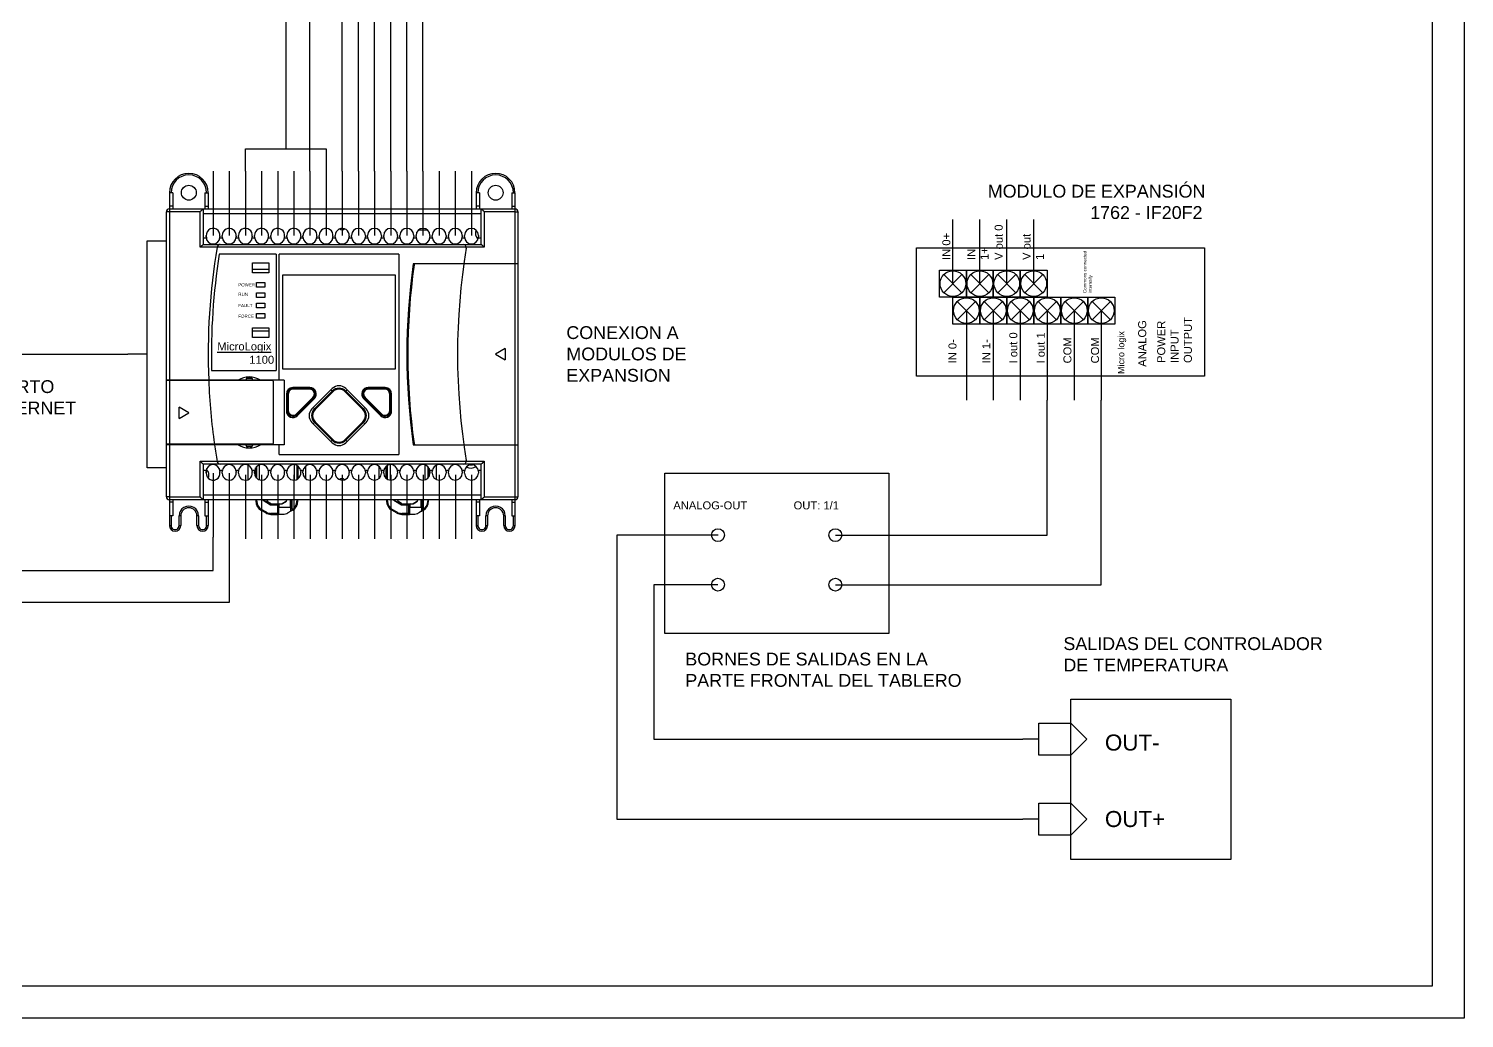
# Model space of a CAD drawing. Header units: inches. Extents: x 106 to 3517, y 102 to 1557.
# Drawn here: x 551.9 to 1000.4, y 102.2 to 411.1 of the extents above; entities that cross this region are included whole.
import ezdxf

# ---------------------------------------------------------------- set-up
doc = ezdxf.new("R2010")
doc.units = ezdxf.units.IN
doc.header["$MEASUREMENT"] = 0
for name, color, linetype in [('025', 244, 'Continuous'), ('035', 5, 'Continuous'), ('07', 7, 'Continuous'), ('DESCCHILD', 20, 'Continuous'), ('LOCBOX', 92, 'Continuous'), ('RED_14_THHN', 1, 'Continuous'), ('WIRES', 250, 'Continuous'), ('YEL_14_THHN', 2, 'Continuous')]:
    doc.layers.add(name, color=color, linetype=linetype)
doc.styles.get("Standard").update_dxf_attribs({"font": 'arial.ttf'})

msp = doc.modelspace()

# ---------------------------------------------------------------- linework, layer by layer
at = {"color": 7, "linetype": 'Continuous'}
for p, q in [((606.97, 359.93), (607.98, 359.93)), ((607.98, 359.93), (607.98, 354.89)), ((692.73, 359.93), (691.73, 359.93)), ((691.73, 359.93), (691.73, 354.89)), ((692.73, 359.93), (692.73, 354.89)), ((702.82, 359.93), (702.82, 354.89)), ((702.82, 359.93), (703.83, 359.93)), ((703.83, 359.93), (703.83, 256.01)), ((606.47, 354.89), (693.24, 354.89)), ((606.97, 355.7), (607.98, 355.7)), ((692.73, 355.7), (691.73, 355.7)), ((693.24, 343.79), (693.24, 354.89)), ((693.25, 354.89), (703.83, 354.89)), ((702.82, 355.7), (703.83, 355.7)), ((594.87, 353.88), (594.87, 265.09)), ((693.24, 353.38), (606.47, 353.38)), ((694.25, 354.01), (694.25, 342.88)), ((703.83, 354.01), (694.25, 354.01)), ((704.84, 265.09), (704.84, 353.88)), ((611.63, 345.81), (612.38, 345.81)), ((611.66, 346.32), (611.66, 346.11)), ((612.36, 346.62), (612.38, 346.62)), ((612.36, 346.11), (612.36, 346.62)), ((616.68, 345.81), (617.43, 345.81)), ((616.7, 346.32), (616.7, 346.11)), ((617.41, 346.62), (617.43, 346.62)), ((617.41, 346.11), (617.41, 346.62)), ((621.72, 345.81), (622.47, 345.81)), ((621.75, 346.32), (621.75, 346.11)), ((622.45, 346.62), (622.47, 346.62)), ((622.45, 346.11), (622.45, 346.62)), ((626.77, 345.81), (627.52, 345.81)), ((626.79, 346.32), (626.79, 346.11)), ((627.5, 346.62), (627.52, 346.62)), ((627.5, 346.11), (627.5, 346.62)), ((631.81, 345.81), (632.56, 345.81)), ((631.83, 346.32), (631.83, 346.11)), ((632.54, 346.62), (632.56, 346.62)), ((632.54, 346.11), (632.54, 346.62)), ((636.86, 345.81), (637.61, 345.81)), ((636.88, 346.32), (636.88, 346.11)), ((637.59, 346.62), (637.61, 346.62)), ((637.59, 346.11), (637.59, 346.62)), ((641.9, 345.81), (642.65, 345.81)), ((641.92, 346.32), (641.92, 346.11)), ((642.63, 346.62), (642.65, 346.62)), ((642.63, 346.11), (642.63, 346.62)), ((646.95, 345.81), (647.71, 345.81)), ((646.97, 346.32), (646.97, 346.11)), ((647.69, 346.11), (647.69, 346.61)), ((652, 345.81), (652.76, 345.81)), ((652.02, 346.41), (652.02, 346.11)), ((652.74, 346.11), (652.74, 346.62)), ((657.06, 345.81), (657.81, 345.81)), ((657.08, 346.62), (657.08, 346.11)), ((657.78, 346.11), (657.78, 346.62)), ((662.1, 345.81), (662.85, 345.81)), ((662.12, 346.62), (662.12, 346.11)), ((662.83, 346.11), (662.83, 346.62)), ((667.15, 345.81), (667.9, 345.81)), ((667.17, 346.62), (667.17, 346.11)), ((667.87, 346.11), (667.87, 346.62)), ((672.19, 345.81), (672.94, 345.81)), ((672.21, 346.62), (672.21, 346.11)), ((672.92, 346.11), (672.92, 346.62)), ((673.78, 348.33), (676.39, 348.33)), ((677.24, 345.81), (677.99, 345.81)), ((677.26, 346.62), (677.26, 346.11)), ((677.96, 346.11), (677.96, 346.62)), ((682.28, 345.81), (683.03, 345.81)), ((682.3, 346.62), (682.3, 346.11)), ((683.01, 346.11), (683.01, 346.62)), ((687.33, 345.81), (688.07, 345.81)), ((687.35, 346.62), (687.35, 346.11)), ((688.05, 346.11), (688.05, 346.62)), ((692.37, 345.81), (693.24, 345.81)), ((692.39, 346.62), (692.39, 346.11)), ((694.25, 342.88), (605.46, 342.88)), ((606.47, 343.79), (693.24, 343.79)), ((629.17, 340.76), (611.43, 340.76)), ((621.86, 337.99), (626.9, 337.99)), ((621.86, 334.96), (621.86, 337.99)), ((626.9, 337.99), (626.9, 334.96)), ((629.17, 340.76), (629.17, 304.44)), ((667.51, 340.76), (630.18, 340.76)), ((630.18, 301.42), (630.18, 340.76)), ((667.51, 340.76), (667.51, 278.21)), ((704.84, 337.74), (672.05, 337.74)), ((626.9, 335.97), (621.86, 335.97)), ((626.9, 334.96), (621.86, 334.96)), ((623.12, 331.94), (625.64, 331.94)), ((623.12, 330.42), (623.12, 331.94)), ((625.64, 331.94), (625.64, 330.42)), ((666.5, 334.21), (631.19, 334.21)), ((631.19, 334.21), (631.19, 304.95)), ((666.5, 304.95), (666.5, 334.21)), ((625.64, 330.42), (623.12, 330.42)), ((623.12, 328.71), (625.64, 328.71)), ((623.12, 327.19), (623.12, 328.71)), ((625.64, 328.71), (625.64, 327.19)), ((625.64, 327.19), (623.12, 327.19)), ((623.12, 325.48), (625.64, 325.48)), ((623.12, 323.97), (623.12, 325.48)), ((625.64, 323.97), (623.12, 323.97)), ((625.64, 325.48), (625.64, 323.97)), ((623.12, 322.25), (625.64, 322.25)), ((623.12, 320.74), (623.12, 322.25)), ((625.64, 320.74), (623.12, 320.74)), ((625.64, 322.25), (625.64, 320.74)), ((621.86, 317.71), (626.9, 317.71)), ((621.86, 314.68), (621.86, 317.71)), ((626.9, 316.7), (621.86, 316.7)), ((626.9, 314.68), (621.86, 314.68)), ((626.9, 317.71), (626.9, 314.68)), ((700.81, 311.25), (697.75, 309.49)), ((697.75, 309.49), (700.81, 307.72)), ((700.81, 311.25), (700.81, 307.72)), ((631.69, 301.42), (594.87, 301.42)), ((627.96, 301.26), (594.87, 301.26)), ((609.04, 304.44), (629.17, 304.44)), ((611.01, 301.42), (611.01, 301.26)), ((619.08, 301.26), (619.08, 301.42)), ((621.69, 301.92), (619.9, 301.92)), ((622.11, 301.26), (622.11, 301.42)), ((627.66, 301.42), (627.66, 301.26)), ((628.36, 281.79), (628.36, 300.86)), ((631.19, 304.95), (666.5, 304.95)), ((631.69, 301.42), (631.69, 281.24)), ((633.01, 297.08), (632.4, 297.08)), ((632.4, 297.08), (632.4, 291.75)), ((632.7, 291.95), (632.7, 297.08)), ((633.01, 297.08), (633.01, 291.95)), ((639.74, 299.09), (634.42, 299.09)), ((634.52, 299.09), (634.52, 298.59)), ((634.52, 298.89), (639.64, 298.89)), ((639.64, 298.59), (634.52, 298.59)), ((639.64, 298.59), (639.64, 299.09)), ((646.71, 298.76), (640.4, 292.46)), ((641.16, 292.46), (646.71, 298.01)), ((641.37, 292.24), (646.92, 297.79)), ((646.92, 297.79), (646.33, 298.38)), ((651.36, 298.38), (650.77, 297.79)), ((650.77, 297.79), (656.32, 292.24)), ((657.29, 292.46), (650.99, 298.76)), ((650.99, 298.01), (656.54, 292.46)), ((663.27, 299.09), (657.95, 299.09)), ((658.05, 299.09), (658.05, 298.59)), ((658.05, 298.89), (663.17, 298.89)), ((663.17, 298.59), (658.05, 298.59)), ((663.17, 298.59), (663.17, 299.09)), ((664.69, 291.95), (664.69, 297.08)), ((665.29, 297.08), (664.69, 297.08)), ((664.99, 297.08), (664.99, 291.95)), ((665.29, 291.75), (665.29, 297.08)), ((632.4, 291.95), (633.01, 291.95)), ((640.71, 296.01), (635.59, 290.88)), ((640.92, 295.79), (635.8, 290.67)), ((635.84, 290.33), (641.17, 295.65)), ((641.12, 295.6), (640.71, 296.01)), ((640.78, 292.84), (641.37, 292.24)), ((656.32, 292.24), (656.91, 292.84)), ((656.52, 295.65), (661.85, 290.33)), ((656.98, 296.01), (656.57, 295.6)), ((661.89, 290.67), (656.77, 295.79)), ((662.1, 290.88), (656.98, 296.01)), ((664.69, 291.95), (665.29, 291.95)), ((635.59, 290.88), (636, 290.48)), ((640.4, 288.18), (646.71, 281.87)), ((641.37, 288.39), (640.78, 287.8)), ((646.71, 282.63), (641.16, 288.18)), ((646.92, 282.84), (641.37, 288.39)), ((656.32, 288.39), (650.77, 282.84)), ((650.99, 281.87), (657.29, 288.18)), ((656.54, 288.18), (650.99, 282.63)), ((656.91, 287.8), (656.32, 288.39)), ((661.7, 290.48), (662.1, 290.88)), ((646.33, 282.25), (646.92, 282.84)), ((650.77, 282.84), (651.36, 282.25)), ((627.96, 281.39), (594.87, 281.39)), ((631.69, 281.24), (594.87, 281.24)), ((595.88, 281.24), (595.88, 256.01)), ((611.01, 281.39), (611.01, 281.24)), ((619.08, 281.24), (619.08, 281.39)), ((621.69, 280.73), (619.9, 280.73)), ((622.11, 281.39), (622.11, 281.24)), ((627.66, 281.39), (627.66, 281.24)), ((630.18, 278.21), (630.18, 281.24)), ((630.18, 278.21), (667.51, 278.21)), ((672.05, 281.24), (704.84, 281.24)), ((605.46, 276.1), (694.25, 276.1)), ((605.46, 264.97), (605.46, 276.1)), ((693.24, 275.18), (606.47, 275.18)), ((606.47, 264.08), (606.47, 275.18)), ((620.49, 270.38), (620.49, 274.83)), ((622.76, 271.3), (622.76, 273.98)), ((622.86, 274.13), (622.86, 271.13)), ((623.12, 270.83), (623.12, 274.42)), ((623.14, 270.81), (623.14, 274.44)), ((623.92, 274.91), (623.92, 270.33)), ((634.92, 270.21), (634.92, 275.02)), ((635.71, 274.79), (635.71, 270.43)), ((635.73, 274.77), (635.73, 270.45)), ((635.98, 270.61), (635.98, 274.61)), ((636.08, 270.67), (636.08, 274.54)), ((638.35, 274.51), (638.35, 270.72)), ((661.36, 270.7), (661.36, 274.51)), ((663.63, 270.69), (663.63, 274.54)), ((663.73, 274.62), (663.73, 270.62)), ((663.98, 270.46), (663.98, 274.78)), ((664, 270.44), (664, 274.79)), ((664.79, 275.02), (664.79, 270.21)), ((675.78, 270.32), (675.78, 274.92)), ((676.57, 274.44), (676.57, 270.79)), ((676.59, 274.42), (676.59, 270.81)), ((676.85, 271.11), (676.85, 274.13)), ((676.94, 271.26), (676.94, 273.98)), ((679.21, 274.82), (679.21, 270.39)), ((693.24, 264.08), (693.24, 275.18)), ((694.25, 276.1), (694.25, 264.97)), ((612.38, 273.16), (611.63, 273.16)), ((611.66, 272.86), (611.66, 272.65)), ((612.36, 272.36), (612.36, 272.86)), ((612.38, 272.36), (612.36, 272.36)), ((617.43, 273.16), (616.68, 273.16)), ((616.7, 272.86), (616.7, 272.65)), ((617.41, 272.36), (617.41, 272.86)), ((617.43, 272.36), (617.41, 272.36)), ((622.47, 273.16), (621.72, 273.16)), ((621.75, 272.86), (621.75, 272.65)), ((622.45, 272.36), (622.45, 272.86)), ((622.47, 272.36), (622.45, 272.36)), ((627.52, 273.16), (626.77, 273.16)), ((626.79, 272.86), (626.79, 272.65)), ((627.5, 272.36), (627.5, 272.86)), ((627.52, 272.36), (627.5, 272.36)), ((632.56, 273.16), (631.81, 273.16)), ((631.83, 272.86), (631.83, 272.65)), ((632.54, 272.36), (632.54, 272.86)), ((632.56, 272.36), (632.54, 272.36)), ((637.61, 273.16), (636.86, 273.16)), ((636.88, 272.86), (636.88, 272.65)), ((637.59, 272.36), (637.59, 272.86)), ((637.61, 272.36), (637.59, 272.36)), ((642.65, 273.16), (641.9, 273.16)), ((641.92, 272.86), (641.92, 272.65)), ((642.63, 272.36), (642.63, 272.86)), ((642.65, 272.36), (642.63, 272.36)), ((647.71, 273.16), (646.95, 273.16)), ((646.97, 272.86), (646.97, 272.65)), ((647.69, 272.36), (647.69, 272.86)), ((652.76, 273.16), (652, 273.16)), ((652.02, 272.86), (652.02, 272.57)), ((652.74, 272.36), (652.74, 272.86)), ((657.81, 273.16), (657.06, 273.16)), ((657.08, 272.86), (657.08, 272.36)), ((657.78, 272.36), (657.78, 272.86)), ((662.85, 273.16), (662.1, 273.16)), ((662.12, 272.86), (662.12, 272.36)), ((662.83, 272.36), (662.83, 272.86)), ((667.9, 273.16), (667.15, 273.16)), ((667.17, 272.86), (667.17, 272.36)), ((667.87, 272.36), (667.87, 272.86)), ((672.94, 273.16), (672.19, 273.16)), ((672.21, 272.86), (672.21, 272.36)), ((672.92, 272.36), (672.92, 272.86)), ((677.99, 273.16), (677.24, 273.16)), ((677.26, 272.86), (677.26, 272.36)), ((677.96, 272.36), (677.96, 272.86)), ((683.03, 273.16), (682.28, 273.16)), ((682.3, 272.86), (682.3, 272.36)), ((683.01, 272.36), (683.01, 272.86)), ((688.07, 273.16), (687.33, 273.16)), ((687.35, 272.86), (687.35, 272.36)), ((688.05, 272.36), (688.05, 272.86)), ((693.24, 273.16), (692.37, 273.16)), ((692.39, 272.86), (692.39, 272.36)), ((595.88, 264.97), (605.46, 264.97)), ((606.47, 265.6), (693.24, 265.6)), ((694.25, 264.97), (703.83, 264.97)), ((606.46, 264.08), (595.88, 264.08)), ((596.88, 263.28), (595.88, 263.28)), ((596.88, 264.08), (596.88, 259.04)), ((693.24, 264.08), (606.47, 264.08)), ((606.97, 264.08), (606.97, 259.04)), ((606.97, 263.28), (607.98, 263.28)), ((607.98, 264.08), (607.98, 256.01)), ((622.86, 264.08), (622.86, 263.58)), ((623.12, 263.58), (623.12, 264.08)), ((623.12, 263.58), (623.14, 263.58)), ((623.14, 263.58), (623.14, 264.08)), ((625.96, 259.94), (624.46, 260.81)), ((624.64, 261.03), (624.63, 261.01)), ((624.63, 261.01), (626.14, 260.17)), ((626.15, 260.19), (624.64, 261.03)), ((625.11, 264.08), (625.11, 263.92)), ((625.11, 263.92), (625.13, 263.93)), ((625.11, 263.92), (627.47, 262.53)), ((625.13, 264.08), (625.13, 263.93)), ((627.48, 262.56), (625.13, 263.93)), ((626.14, 260.17), (626.15, 260.19)), ((626.22, 264.08), (626.22, 264.03)), ((626.28, 264.07), (626.22, 264.03)), ((626.6, 263.37), (626.66, 263.4)), ((626.6, 263.37), (627.53, 262.82)), ((627.54, 262.89), (626.66, 263.4)), ((627.47, 262.53), (627.48, 262.56)), ((627.47, 262.53), (629.66, 262.53)), ((627.48, 262.56), (629.68, 262.56)), ((627.54, 262.89), (627.53, 262.82)), ((627.92, 262.72), (627.93, 262.78)), ((627.92, 262.72), (629.99, 262.72)), ((627.93, 262.78), (631.12, 262.78)), ((629.66, 262.53), (629.68, 262.56)), ((629.66, 262.53), (629.66, 259.82)), ((629.68, 262.56), (629.68, 259.8)), ((630.19, 262.76), (629.99, 262.72)), ((629.99, 262.72), (629.99, 259.51)), ((630.06, 261.67), (630.19, 261.69)), ((630.06, 259.53), (630.06, 261.67)), ((633.79, 261.67), (630.06, 261.67)), ((630.19, 261.69), (630.19, 262.76)), ((630.19, 262.76), (631.13, 262.76)), ((633.65, 261.69), (630.19, 261.69)), ((632.18, 263.4), (631.12, 262.78)), ((631.13, 262.76), (631.12, 262.78)), ((631.13, 262.76), (632.21, 263.39)), ((632.18, 263.4), (632.21, 263.39)), ((632.59, 264.05), (632.56, 264.07)), ((632.59, 264.08), (632.59, 264.05)), ((633.79, 260.48), (632.88, 259.95)), ((633.65, 261.69), (633.65, 264.08)), ((633.79, 261.67), (633.65, 261.69)), ((633.79, 261.67), (633.79, 260.48)), ((633.79, 260.48), (633.85, 260.5)), ((633.85, 260.5), (633.85, 264.08)), ((634.38, 260.81), (633.85, 260.5)), ((634.16, 260.98), (634.16, 264.08)), ((634.19, 261.02), (634.19, 264.08)), ((635.71, 264.08), (635.71, 263.58)), ((635.71, 263.58), (635.73, 263.58)), ((635.73, 264.08), (635.73, 263.58)), ((635.98, 263.58), (635.98, 264.08)), ((663.73, 264.08), (663.73, 263.58)), ((663.98, 263.58), (663.98, 264.08)), ((663.98, 263.58), (664, 263.58)), ((664, 263.58), (664, 264.08)), ((666.83, 259.94), (665.33, 260.81)), ((665.5, 261.03), (665.49, 261.01)), ((665.49, 261.01), (667, 260.17)), ((667.02, 260.19), (665.5, 261.03)), ((665.97, 264.08), (665.97, 263.92)), ((665.97, 263.92), (665.99, 263.93)), ((665.97, 263.92), (668.33, 262.53)), ((665.99, 264.08), (665.99, 263.93)), ((668.34, 262.56), (665.99, 263.93)), ((667, 260.17), (667.02, 260.19)), ((667.08, 264.08), (667.08, 264.03)), ((667.15, 264.07), (667.08, 264.03)), ((667.46, 263.37), (667.53, 263.4)), ((667.46, 263.37), (668.39, 262.82)), ((668.41, 262.89), (667.53, 263.4)), ((668.33, 262.53), (668.34, 262.56)), ((668.33, 262.53), (670.52, 262.53)), ((668.34, 262.56), (670.54, 262.56)), ((668.41, 262.89), (668.39, 262.82)), ((668.78, 262.72), (668.79, 262.78)), ((668.78, 262.72), (670.85, 262.72)), ((668.79, 262.78), (671.99, 262.78)), ((670.52, 262.53), (670.54, 262.56)), ((670.52, 262.53), (670.52, 259.82)), ((670.54, 262.56), (670.54, 259.8)), ((671.05, 262.76), (670.85, 262.72)), ((670.85, 262.72), (670.85, 259.51)), ((670.92, 261.67), (671.05, 261.69)), ((670.92, 259.53), (670.92, 261.67)), ((674.65, 261.67), (670.92, 261.67)), ((671.05, 261.69), (671.05, 262.76)), ((671.05, 262.76), (671.99, 262.76)), ((674.51, 261.69), (671.05, 261.69)), ((673.04, 263.4), (671.99, 262.78)), ((671.99, 262.76), (673.07, 263.39)), ((671.99, 262.76), (671.99, 262.78)), ((673.04, 263.4), (673.07, 263.39)), ((673.45, 264.05), (673.42, 264.07)), ((673.45, 264.08), (673.45, 264.05)), ((674.65, 260.48), (673.74, 259.95)), ((674.51, 261.69), (674.51, 264.08)), ((674.65, 261.67), (674.51, 261.69)), ((674.65, 261.67), (674.65, 260.48)), ((674.65, 260.48), (674.72, 260.5)), ((674.72, 260.5), (674.72, 264.08)), ((675.24, 260.81), (674.72, 260.5)), ((675.03, 260.98), (675.03, 264.08)), ((675.05, 261.02), (675.05, 264.08)), ((676.57, 264.08), (676.57, 263.58)), ((676.57, 263.58), (676.59, 263.58)), ((676.59, 264.08), (676.59, 263.58)), ((676.85, 263.58), (676.85, 264.08)), ((691.73, 264.08), (691.73, 256.01)), ((692.73, 263.28), (691.73, 263.28)), ((692.73, 264.08), (692.73, 259.04)), ((703.83, 264.08), (693.25, 264.08)), ((702.82, 264.08), (702.82, 259.04)), ((702.82, 263.28), (703.83, 263.28)), ((596.88, 259.04), (595.88, 259.04)), ((595.88, 256.01), (596.38, 256.01)), ((596.38, 259.04), (596.38, 256.01)), ((598.9, 256.01), (598.9, 259.04)), ((599.41, 259.04), (598.9, 259.04)), ((598.9, 256.01), (599.41, 256.01)), ((599.41, 259.04), (599.41, 256.01)), ((604.45, 256.01), (604.45, 259.04)), ((604.96, 259.04), (604.45, 259.04)), ((604.45, 256.01), (604.96, 256.01)), ((604.96, 259.04), (604.96, 256.01)), ((606.97, 259.04), (607.98, 259.04)), ((607.48, 256.01), (607.48, 259.04)), ((607.48, 256.01), (607.98, 256.01)), ((627.57, 259.82), (627.57, 259.8)), ((629.66, 259.82), (627.57, 259.82)), ((629.68, 259.8), (627.57, 259.8)), ((627.57, 259.51), (629.99, 259.51)), ((629.66, 259.82), (629.68, 259.8)), ((630.06, 259.53), (629.99, 259.51)), ((630.06, 259.53), (631.28, 259.53)), ((668.43, 259.82), (668.43, 259.8)), ((670.52, 259.82), (668.43, 259.82)), ((670.54, 259.8), (668.43, 259.8)), ((668.43, 259.51), (670.85, 259.51)), ((670.52, 259.82), (670.54, 259.8)), ((670.92, 259.53), (670.85, 259.51)), ((670.92, 259.53), (672.14, 259.53)), ((692.73, 259.04), (691.73, 259.04)), ((691.73, 256.01), (692.23, 256.01)), ((692.23, 259.04), (692.23, 256.01)), ((694.75, 256.01), (694.75, 259.04)), ((695.26, 259.04), (694.75, 259.04)), ((694.75, 256.01), (695.26, 256.01)), ((695.26, 259.04), (695.26, 256.01)), ((700.3, 256.01), (700.3, 259.04)), ((700.81, 259.04), (700.3, 259.04)), ((700.3, 256.01), (700.81, 256.01)), ((700.81, 259.04), (700.81, 256.01)), ((702.82, 259.04), (703.83, 259.04)), ((703.33, 256.01), (703.33, 259.04)), ((703.33, 256.01), (703.83, 256.01))]:
    msp.add_line(p, q, dxfattribs=at)
for centre in [(601.93, 359.93), (697.78, 359.93)]:
    msp.add_circle(centre, 2.32, dxfattribs=at)
for centre, radius, start, end in [((601.93, 359.93), 6.05, 0, 180), ((601.93, 359.93), 5.55, 0, 180), ((697.78, 359.93), 6.05, 0, 180), ((697.78, 359.93), 5.55, 0, 180), ((703.83, 353.88), 1.01, 0, 90), ((609.49, 346.11), 2.17, 180, 0), ((609.51, 346.62), 2.17, 352.1788, 200.7906), ((614.53, 346.11), 2.17, 180, 0), ((614.55, 346.62), 2.17, 352.1788, 180), ((619.58, 346.11), 2.17, 180, 0), ((619.6, 346.62), 2.17, 352.1788, 180), ((624.62, 346.11), 2.17, 180, 0), ((624.64, 346.62), 2.17, 352.1788, 180), ((629.67, 346.11), 2.17, 180, 0), ((629.69, 346.62), 2.17, 352.1788, 180), ((634.71, 346.11), 2.17, 180, 0), ((634.73, 346.62), 2.17, 352.1788, 180), ((639.76, 346.11), 2.17, 180, 0), ((639.78, 346.62), 2.17, 352.1788, 180), ((644.8, 346.11), 2.17, 180, 0), ((644.82, 346.62), 2.17, 352.1788, 180), ((649.85, 346.11), 2.17, 180, 0), ((649.86, 346.62), 2.17, 354.4718, 180.1419), ((649.85, 349.34), 1.01, 224.5248, 315.9117), ((654.91, 346.62), 2.17, 0, 180), ((654.91, 346.11), 2.17, 180, 0), ((659.95, 346.62), 2.17, 0, 180), ((659.95, 346.11), 2.17, 180, 0), ((665, 346.62), 2.17, 0, 180), ((665, 346.11), 2.17, 180, 0), ((670.04, 346.62), 2.17, 0, 180), ((670.04, 346.11), 2.17, 180, 0), ((675.09, 346.62), 2.17, 0, 180), ((675.09, 346.11), 2.17, 180, 0), ((680.13, 346.62), 2.17, 0, 180), ((680.13, 346.11), 2.17, 180, 0), ((685.18, 346.62), 2.17, 0, 180), ((685.18, 346.11), 2.17, 180, 0), ((690.22, 346.62), 2.17, 0, 180), ((690.22, 346.11), 2.17, 180, 0), ((694.25, 347.32), 2.77, 160.4282, 224.0402), ((809.76, 309.49), 201.79, 170.4546, 182.2924), ((611.75, 342.78), 1.01, 90, 170.4546), ((887.66, 309.49), 201.79, 170.5504, 189.4496), ((687.61, 342.78), 1.01, 350.5504, 90), ((809.76, 309.49), 200.78, 171.038, 181.4397), ((871.85, 309.49), 201.79, 171.9522, 188.0478), ((872.16, 309.49), 201.79, 172.0519, 187.9481), ((672.7, 337.33), 0.404, 90, 172.0519), ((809.76, 309.49), 201.79, 182.3354, 188.0044), ((620.8, 295.86), 6.56, 57.8052, 122.1948), ((620.8, 301.26), 1.11, 7.8375, 172.1625), ((620.8, 301.26), 1.01, 171.3011, 180.0096), ((620.8, 301.26), 1.01, 0.0048, 8.6989), ((627.96, 300.86), 0.404, 0, 90), ((634.42, 297.08), 2.02, 90, 180), ((634.52, 297.08), 1.82, 90, 180), ((634.52, 297.08), 1.51, 89.999, 180.001), ((639.64, 297.08), 1.82, 315, 90), ((639.64, 297.08), 1.51, 314.9987, 90.0013), ((639.74, 297.08), 2.02, 315, 90), ((648.85, 296.62), 3.03, 45, 135), ((648.85, 295.87), 3.03, 45, 135), ((648.85, 295.87), 2.72, 44.9996, 135.0004), ((657.95, 297.08), 2.02, 90, 225), ((658.05, 297.08), 1.82, 90, 225), ((658.05, 297.08), 1.51, 89.9987, 225.0013), ((663.17, 297.08), 1.82, 0, 90), ((663.17, 297.08), 1.51, 359.999, 90.001), ((663.27, 297.08), 2.02, 0, 90), ((634.42, 291.75), 2.02, 180, 315), ((634.52, 291.95), 1.82, 180, 315), ((634.52, 291.95), 1.51, 179.9987, 315.0013), ((642.54, 290.32), 3.03, 135, 225), ((643.3, 290.32), 3.03, 135, 225), ((643.3, 290.32), 2.72, 134.9996, 225.0004), ((654.39, 290.32), 2.72, 314.9996, 45.0004), ((654.39, 290.32), 3.03, 315, 45), ((655.15, 290.32), 3.03, 315, 45), ((663.27, 291.75), 2.02, 225, 0), ((663.17, 291.95), 1.82, 225, 0), ((663.17, 291.95), 1.51, 224.9987, 0.0013), ((648.85, 284.77), 3.03, 225, 315), ((648.85, 284.77), 2.72, 224.9996, 315.0004), ((809.76, 309.49), 201.79, 188.0478, 189.5454), ((620.8, 286.81), 6.58, 237.8964, 302.1036), ((620.8, 281.39), 1.11, 187.8375, 352.1625), ((620.8, 281.39), 1.01, 180.0048, 188.6989), ((620.8, 281.39), 1.01, 351.3011, 0.0096), ((627.96, 281.79), 0.404, 270, 0), ((648.85, 284.01), 3.03, 225, 315), ((672.7, 281.64), 0.404, 187.9481, 270), ((609.49, 272.86), 2.17, 0, 180), ((611.75, 276.19), 1.01, 189.5454, 270), ((614.53, 272.86), 2.17, 0, 180), ((619.58, 272.86), 2.17, 0, 180), ((624.62, 272.86), 2.17, 0, 180), ((629.67, 272.86), 2.17, 0, 180), ((634.71, 272.86), 2.17, 0, 180), ((639.76, 272.86), 2.17, 0, 180), ((644.8, 272.86), 2.17, 0, 180), ((649.85, 272.86), 2.17, 0, 180), ((654.91, 272.86), 2.17, 0, 180), ((659.95, 272.86), 2.17, 0, 180), ((665, 272.86), 2.17, 0, 180), ((670.04, 272.86), 2.17, 0, 180), ((675.09, 272.86), 2.17, 0, 180), ((680.13, 272.86), 2.17, 0, 180), ((685.18, 272.86), 2.17, 0, 180), ((687.61, 276.19), 1.01, 270, 9.4496), ((690.22, 272.86), 2.17, 0, 180), ((690.01, 276.7), 2.77, 239.729, 306.6192), ((690.01, 276.7), 1.77, 260.9446, 286.8478), ((609.51, 272.36), 2.17, 159.2094, 7.8212), ((605.46, 271.65), 2.77, 340.7833, 42.7394), ((614.55, 272.36), 2.17, 180, 7.8212), ((619.6, 272.36), 2.17, 180, 7.8212), ((624.64, 272.36), 2.17, 180, 7.8212), ((629.69, 272.36), 2.17, 180, 7.8212), ((634.73, 272.36), 2.17, 180, 7.8212), ((639.78, 272.36), 2.17, 180, 7.8212), ((644.82, 272.36), 2.17, 180, 7.8212), ((649.86, 272.36), 2.17, 179.8581, 5.5282), ((649.85, 269.63), 1.01, 44.0727, 135.4865), ((654.91, 272.36), 2.17, 180, 0), ((659.95, 272.36), 2.17, 180, 0), ((665, 272.36), 2.17, 180, 0), ((670.04, 272.36), 2.17, 180, 0), ((675.09, 272.36), 2.17, 180, 0), ((680.13, 272.36), 2.17, 180, 0), ((685.18, 272.36), 2.17, 180, 0), ((690.22, 272.36), 2.17, 180, 0), ((595.88, 265.09), 1.01, 180, 270), ((703.83, 265.09), 1.01, 270, 0), ((601.93, 259.04), 3.03, 360, 180.0023), ((601.93, 259.04), 2.52, 0, 180), ((626.07, 263.58), 3.2, 180, 240), ((626.07, 263.58), 2.95, 180, 240.8483), ((626.07, 263.58), 2.92, 180, 240.8483), ((627.57, 262.72), 2.92, 240.8483, 270), ((627.57, 262.72), 2.9, 240.8483, 270), ((632.78, 263.58), 2.95, 298.0061, 0), ((626.46, 265.6), 8.99, 329.0466, 329.3256), ((632.78, 263.58), 2.92, 298.7397, 0), ((632.78, 263.58), 3.2, 300, 0), ((666.93, 263.58), 3.2, 180, 240), ((666.93, 263.58), 2.95, 180, 240.8483), ((666.93, 263.58), 2.92, 180, 240.8483), ((668.43, 262.72), 2.92, 240.8483, 270), ((668.43, 262.72), 2.9, 240.8483, 270), ((673.64, 263.58), 2.95, 298.0061, 0), ((667.32, 265.6), 8.99, 329.0466, 329.3256), ((673.64, 263.58), 2.92, 298.7397, 0), ((673.64, 263.58), 3.2, 300, 0), ((697.78, 259.04), 3.03, 360, 180.0023), ((697.78, 259.04), 2.52, 0, 180), ((597.64, 256.01), 1.77, 180, 0), ((597.64, 256.01), 1.26, 179.9925, 0), ((606.22, 256.01), 1.77, 180, 0), ((606.22, 256.01), 1.26, 179.9925, 0), ((627.57, 262.72), 3.2, 240, 270), ((631.28, 262.72), 3.19, 270, 300), ((668.43, 262.72), 3.2, 240, 270), ((672.14, 262.72), 3.19, 270, 300), ((693.49, 256.01), 1.77, 180, 0), ((693.49, 256.01), 1.26, 179.9925, 0), ((702.07, 256.01), 1.77, 180, 0), ((702.07, 256.01), 1.26, 179.9925, 0)]:
    msp.add_arc(centre, radius, start, end, dxfattribs=at)
for centre, major_axis, ratio, start_param, end_param in [((626.99, 264.03), (0.667, 0.382), 0.999798, 2.62139, 3.661796), ((627.05, 264.07), (-0.667, -0.382), 0.999798, -0.520203, 0.520203), ((627.92, 263.49), (0.201, 0.742), 0.999836, 2.876526, 3.406659), ((627.93, 263.55), (-0.201, -0.742), 0.999836, -0.265067, 0.265067), ((631.79, 264.07), (-0.667, 0.382), 0.999798, 2.62139, 3.661796), ((631.82, 264.05), (0.667, -0.382), 0.999798, -0.520203, 0.520203), ((667.85, 264.03), (0.667, 0.382), 0.999798, 2.62139, 3.661796), ((667.92, 264.07), (-0.667, -0.382), 0.999798, -0.520203, 0.520203), ((668.78, 263.49), (0.201, 0.742), 0.999836, 2.876526, 3.406659), ((668.79, 263.55), (-0.201, -0.742), 0.999836, -0.265067, 0.265067), ((672.66, 264.07), (-0.667, 0.382), 0.999798, 2.62139, 3.661796), ((672.68, 264.05), (0.667, -0.382), 0.999798, -0.520203, 0.520203)]:
    msp.add_ellipse(centre, major_axis=major_axis, ratio=ratio, start_param=start_param, end_param=end_param, dxfattribs=at)
for points, knots in [([(694.25, 354.01), (694.14, 354.11), (693.99, 354.26), (693.78, 354.45), (693.64, 354.58), (693.51, 354.7), (693.41, 354.78), (693.34, 354.84), (693.3, 354.86), (693.27, 354.88), (693.25, 354.89), (693.25, 354.89)], [0, 0, 0, 0, 0.328438, 0.484511, 0.630987, 0.763508, 0.875566, 0.921085, 0.957789, 0.9844, 1, 1, 1, 1]), ([(703.83, 354.01), (703.96, 354.01), (704.2, 354), (704.48, 353.98), (704.66, 353.95), (704.76, 353.93), (704.81, 353.91), (704.84, 353.89), (704.84, 353.88)], [0, 0, 0, 0, 0.37484, 0.693496, 0.816671, 0.909546, 0.969741, 1, 1, 1, 1]), ([(694.25, 342.88), (694.14, 342.98), (693.98, 343.14), (693.78, 343.34), (693.63, 343.47), (693.5, 343.59), (693.4, 343.68), (693.33, 343.73), (693.29, 343.76), (693.27, 343.78), (693.25, 343.79), (693.24, 343.79)], [0, 0, 0, 0, 0.329969, 0.487156, 0.634778, 0.768221, 0.880486, 0.925616, 0.96144, 0.986583, 1, 1, 1, 1]), ([(694.25, 276.1), (694.14, 275.99), (693.98, 275.84), (693.78, 275.64), (693.63, 275.5), (693.5, 275.38), (693.4, 275.29), (693.33, 275.24), (693.29, 275.21), (693.27, 275.19), (693.25, 275.18), (693.24, 275.18)], [0, 0, 0, 0, 0.32997, 0.487158, 0.634778, 0.768219, 0.880495, 0.925631, 0.961453, 0.986588, 1, 1, 1, 1]), ([(595.88, 264.97), (595.75, 264.97), (595.51, 264.97), (595.23, 264.99), (595.05, 265.02), (594.95, 265.04), (594.9, 265.06), (594.87, 265.08), (594.87, 265.09)], [0, 0, 0, 0, 0.37484, 0.693496, 0.816671, 0.909546, 0.969741, 1, 1, 1, 1]), ([(605.46, 264.97), (605.56, 264.86), (605.72, 264.71), (605.92, 264.52), (606.07, 264.39), (606.2, 264.27), (606.3, 264.19), (606.37, 264.14), (606.41, 264.11), (606.44, 264.09), (606.45, 264.08), (606.46, 264.08)], [0, 0, 0, 0, 0.328438, 0.484511, 0.630987, 0.763508, 0.875566, 0.921085, 0.957789, 0.9844, 1, 1, 1, 1]), ([(694.25, 264.97), (694.14, 264.86), (693.99, 264.71), (693.78, 264.52), (693.64, 264.39), (693.51, 264.27), (693.41, 264.19), (693.34, 264.14), (693.3, 264.11), (693.27, 264.09), (693.25, 264.08), (693.25, 264.08)], [0, 0, 0, 0, 0.328437, 0.484508, 0.630985, 0.763508, 0.875555, 0.921069, 0.957776, 0.984395, 1, 1, 1, 1]), ([(703.83, 264.97), (703.96, 264.97), (704.2, 264.97), (704.48, 264.99), (704.66, 265.02), (704.76, 265.04), (704.81, 265.06), (704.84, 265.08), (704.84, 265.09)], [0, 0, 0, 0, 0.37484, 0.693496, 0.816671, 0.909546, 0.969741, 1, 1, 1, 1])]:
    msp.add_open_spline(points, degree=3, knots=knots, dxfattribs=at)
at = {"layer": '025'}
for p, q in [((609.51, 366.62), (609.51, 346.62)), ((614.55, 366.62), (614.55, 346.62)), ((619.6, 366.62), (619.6, 346.62)), ((624.64, 366.62), (624.64, 346.62)), ((629.69, 366.62), (629.69, 346.62)), ((634.73, 366.62), (634.73, 346.62)), ((639.78, 366.62), (639.78, 346.62)), ((644.82, 366.62), (644.82, 346.62)), ((649.86, 366.62), (649.86, 346.62)), ((654.91, 366.62), (654.91, 346.62)), ((659.95, 366.62), (659.95, 346.62)), ((665, 366.62), (665, 346.62)), ((670.04, 366.62), (670.04, 346.62)), ((675.09, 366.62), (675.09, 346.62)), ((680.13, 366.62), (680.13, 346.62)), ((685.18, 366.62), (685.18, 346.62)), ((690.22, 366.62), (690.22, 346.62)), ((609.51, 272.36), (609.51, 252.36)), ((614.55, 272.36), (614.55, 252.36)), ((619.62, 271.85), (619.62, 251.85)), ((624.66, 271.85), (624.66, 251.85)), ((629.71, 271.85), (629.71, 251.85)), ((634.75, 271.85), (634.75, 251.85)), ((639.8, 271.85), (639.8, 251.85)), ((644.84, 271.85), (644.84, 251.85)), ((649.88, 271.85), (649.88, 251.85)), ((654.93, 271.85), (654.93, 251.85)), ((659.97, 271.85), (659.97, 251.85)), ((665.02, 271.85), (665.02, 251.85)), ((670.06, 271.85), (670.06, 251.85)), ((675.11, 271.85), (675.11, 251.85)), ((680.15, 271.85), (680.15, 251.85)), ((685.2, 271.85), (685.2, 251.85)), ((690.24, 271.85), (690.24, 251.85)), ((609.51, 242), (609.51, 252.36)), ((368.68, 242), (609.51, 242))]:
    msp.add_line(p, q, dxfattribs=at)
at = {"layer": '025', "color": 252}
msp.add_line((381.87, 309.49), (582.87, 309.49), dxfattribs=at)
at = {"layer": '035'}
for p, q in [((614.55, 252.36), (614.55, 232)), ((614.55, 232), (348.3, 232))]:
    msp.add_line(p, q, dxfattribs=at)
at = {"layer": '07', "color": 7, "linetype": 'Continuous'}
for p, q in [((596.88, 359.93), (595.88, 359.93)), ((595.88, 359.93), (595.88, 301.42)), ((596.88, 359.93), (596.88, 354.89)), ((606.97, 359.93), (606.97, 354.89)), ((596.88, 355.7), (595.88, 355.7)), ((595.88, 354.89), (606.46, 354.89)), ((606.47, 343.79), (606.47, 354.89)), ((605.46, 354.01), (595.88, 354.01)), ((605.46, 342.88), (605.46, 354.01)), ((606.47, 345.81), (607.34, 345.81)), ((607.32, 346.62), (607.34, 346.62)), ((607.32, 346.11), (607.32, 346.62)), ((607.48, 345.85), (607.48, 345.29)), ((595.88, 301.26), (595.88, 281.39)), ((597.39, 301.26), (597.39, 301.42)), ((597.59, 301.26), (597.59, 301.42)), ((599.41, 301.26), (599.41, 301.42)), ((601.96, 291.17), (598.9, 292.94)), ((598.9, 289.41), (598.9, 292.94)), ((598.9, 289.41), (601.96, 291.17)), ((597.39, 281.39), (597.39, 281.24)), ((597.59, 281.24), (597.59, 281.39)), ((599.41, 281.39), (599.41, 281.24)), ((607.48, 273.68), (607.48, 273.13)), ((607.34, 273.16), (606.47, 273.16)), ((607.32, 272.36), (607.32, 272.86)), ((607.34, 272.36), (607.32, 272.36))]:
    msp.add_line(p, q, dxfattribs=at)
at = {"layer": '07'}
for p, q in [((829.28, 302.7), (829.28, 342.7)), ((829.28, 342.7), (919.28, 342.7)), ((919.28, 342.7), (919.28, 302.7)), ((836.42, 327.33), (836.42, 335.76)), ((836.42, 335.76), (844.85, 335.76)), ((837.8, 328.7), (843.48, 334.38)), ((843.48, 328.7), (837.8, 334.38)), ((844.85, 327.33), (844.85, 335.76)), ((844.85, 335.76), (853.28, 335.76)), ((844.85, 335.76), (844.85, 327.33)), ((844.85, 335.76), (844.85, 327.33)), ((846.23, 328.7), (851.91, 334.38)), ((851.91, 328.7), (846.23, 334.38)), ((853.28, 327.33), (853.28, 335.76)), ((853.28, 335.76), (861.71, 335.76)), ((853.28, 335.76), (853.28, 327.33)), ((853.28, 335.76), (853.28, 327.33)), ((854.66, 328.7), (860.34, 334.38)), ((860.34, 328.7), (854.66, 334.38)), ((861.71, 327.33), (861.71, 335.76)), ((861.71, 335.76), (870.14, 335.76)), ((861.71, 335.76), (861.71, 327.33)), ((861.71, 335.76), (861.71, 327.33)), ((863.09, 328.7), (868.77, 334.38)), ((868.77, 328.7), (863.09, 334.38)), ((870.14, 335.76), (870.14, 327.33)), ((870.14, 335.76), (870.14, 327.33)), ((844.85, 327.33), (836.42, 327.33)), ((840.64, 318.9), (840.64, 327.33)), ((840.64, 327.33), (849.07, 327.33)), ((842.01, 320.27), (847.69, 325.95)), ((847.69, 320.27), (842.01, 325.95)), ((853.28, 327.33), (844.85, 327.33)), ((844.85, 327.33), (844.85, 327.33)), ((849.07, 318.9), (849.07, 327.33)), ((849.07, 327.33), (857.5, 327.33)), ((849.07, 327.33), (849.07, 318.9)), ((849.07, 327.33), (849.07, 318.9)), ((850.44, 320.27), (856.12, 325.95)), ((856.12, 320.27), (850.44, 325.95)), ((861.71, 327.33), (853.28, 327.33)), ((853.28, 327.33), (853.28, 327.33)), ((857.5, 318.9), (857.5, 327.33)), ((857.5, 327.33), (865.93, 327.33)), ((857.5, 327.33), (857.5, 318.9)), ((857.5, 327.33), (857.5, 318.9)), ((858.88, 320.27), (864.55, 325.95)), ((864.55, 320.27), (858.88, 325.95)), ((870.14, 327.33), (861.71, 327.33)), ((861.71, 327.33), (861.71, 327.33)), ((865.93, 318.9), (865.93, 327.33)), ((865.93, 327.33), (874.36, 327.33)), ((865.93, 327.33), (865.93, 318.9)), ((865.93, 327.33), (865.93, 318.9)), ((867.31, 320.27), (872.98, 325.95)), ((872.98, 320.27), (867.31, 325.95)), ((870.14, 327.33), (870.14, 327.33)), ((874.36, 327.33), (874.36, 318.9)), ((874.36, 327.33), (874.36, 318.9)), ((874.36, 318.9), (874.36, 327.33)), ((874.36, 327.33), (882.79, 327.33)), ((875.74, 320.27), (881.41, 325.95)), ((881.41, 320.27), (875.74, 325.95)), ((882.79, 327.33), (882.79, 318.9)), ((882.79, 327.33), (882.79, 318.9)), ((882.79, 318.9), (882.79, 327.33)), ((882.79, 327.33), (891.22, 327.33)), ((884.17, 320.27), (889.85, 325.95)), ((889.85, 320.27), (884.17, 325.95)), ((891.22, 327.33), (891.22, 318.9)), ((891.22, 327.33), (891.22, 318.9)), ((849.07, 318.9), (840.64, 318.9)), ((857.5, 318.9), (849.07, 318.9)), ((849.07, 318.9), (849.07, 318.9)), ((865.93, 318.9), (857.5, 318.9)), ((857.5, 318.9), (857.5, 318.9)), ((874.36, 318.9), (865.93, 318.9)), ((865.93, 318.9), (865.93, 318.9)), ((874.36, 318.9), (874.36, 318.9)), ((882.79, 318.9), (874.36, 318.9)), ((882.79, 318.9), (882.79, 318.9)), ((891.22, 318.9), (882.79, 318.9)), ((891.22, 318.9), (891.22, 318.9)), ((588.87, 309.49), (582.87, 309.49)), ((919.28, 302.7), (829.28, 302.7)), ((750.6, 272.33), (820.6, 272.33)), ((750.6, 222.33), (750.6, 272.33)), ((820.6, 272.33), (820.6, 222.33)), ((820.6, 222.33), (750.6, 222.33)), ((877.45, 201.79), (927.45, 201.79)), ((877.45, 151.79), (877.45, 201.79)), ((927.45, 201.79), (927.45, 151.79)), ((867.45, 194.29), (877.45, 194.29)), ((867.45, 184.29), (867.45, 194.29)), ((877.45, 194.29), (882.45, 189.29)), ((867.45, 189.29), (862.45, 189.29)), ((882.45, 189.29), (877.45, 184.29)), ((877.45, 184.29), (867.45, 184.29)), ((867.45, 169.29), (877.45, 169.29)), ((867.45, 159.29), (867.45, 169.29)), ((877.45, 169.29), (882.45, 164.29)), ((867.45, 164.29), (862.45, 164.29)), ((882.45, 164.29), (877.45, 159.29)), ((877.45, 159.29), (867.45, 159.29)), ((927.45, 151.79), (877.45, 151.79))]:
    msp.add_line(p, q, dxfattribs=at)
msp.add_lwpolyline([(588.87, 274.06), (588.87, 344.91), (594.87, 344.91), (594.87, 274.06)], close=True, dxfattribs=at)
for centre, radius in [((840.64, 331.54), 4.01), ((849.07, 331.54), 4.01), ((857.5, 331.54), 4.01), ((865.93, 331.54), 4.01), ((844.85, 323.11), 4.01), ((853.28, 323.11), 4.01), ((861.71, 323.11), 4.01), ((870.14, 323.11), 4.01), ((878.58, 323.11), 4.01), ((887.01, 323.11), 4.01), ((767.26, 253.01), 2), ((803.94, 253.01), 2), ((767.26, 237.53), 2), ((803.94, 237.53), 2)]:
    msp.add_circle(centre, radius, dxfattribs=at)
at = {"layer": '07', "color": 7, "linetype": 'Continuous'}
msp.add_arc((595.88, 353.88), 1.01, 90, 180, dxfattribs=at)
for points, knots in [([(605.46, 354.01), (605.56, 354.11), (605.72, 354.26), (605.92, 354.45), (606.07, 354.58), (606.2, 354.7), (606.3, 354.78), (606.37, 354.84), (606.41, 354.86), (606.44, 354.88), (606.45, 354.89), (606.46, 354.89)], [0, 0, 0, 0, 0.328437, 0.484508, 0.630985, 0.763508, 0.875555, 0.921069, 0.957776, 0.984395, 1, 1, 1, 1]), ([(595.88, 354.01), (595.75, 354.01), (595.51, 354), (595.23, 353.98), (595.05, 353.95), (594.95, 353.93), (594.9, 353.91), (594.87, 353.89), (594.87, 353.88)], [0, 0, 0, 0, 0.374841, 0.693497, 0.816673, 0.909549, 0.969743, 1, 1, 1, 1]), ([(605.46, 342.88), (605.57, 342.98), (605.72, 343.14), (605.93, 343.34), (606.08, 343.47), (606.21, 343.59), (606.31, 343.68), (606.38, 343.73), (606.42, 343.76), (606.44, 343.78), (606.46, 343.79), (606.47, 343.79)], [0, 0, 0, 0, 0.32997, 0.487158, 0.634778, 0.768219, 0.880495, 0.925631, 0.961453, 0.986588, 1, 1, 1, 1]), ([(605.46, 276.1), (605.57, 275.99), (605.72, 275.84), (605.93, 275.64), (606.08, 275.5), (606.21, 275.38), (606.31, 275.29), (606.38, 275.24), (606.42, 275.21), (606.44, 275.19), (606.46, 275.18), (606.47, 275.18)], [0, 0, 0, 0, 0.329969, 0.487156, 0.634778, 0.768221, 0.880486, 0.925616, 0.96144, 0.986583, 1, 1, 1, 1])]:
    msp.add_open_spline(points, degree=3, knots=knots, dxfattribs=at)
at = {"layer": 'DESCCHILD'}
for p, q in [((767.26, 237.53), (747.26, 237.53)), ((747.26, 237.53), (747.26, 189.29)), ((747.26, 189.29), (862.45, 189.29))]:
    msp.add_line(p, q, dxfattribs=at)
at = {"layer": 'LOCBOX'}
for p, q in [((639.78, 366.62), (639.78, 664.54)), ((649.86, 366.62), (649.86, 630.54)), ((654.91, 366.62), (654.91, 596.54)), ((659.95, 366.62), (659.95, 562.54)), ((665, 366.62), (665, 528.54)), ((670.04, 366.62), (670.04, 494.54)), ((675.09, 366.62), (675.09, 460.54)), ((840.64, 331.54), (840.64, 351.54)), ((849.07, 331.54), (849.07, 351.54)), ((857.5, 331.54), (857.5, 351.54)), ((865.93, 331.54), (865.93, 351.54)), ((844.85, 323.11), (844.85, 295.11)), ((853.28, 323.11), (853.28, 295.11)), ((861.71, 323.11), (861.71, 295.11)), ((870.14, 323.11), (870.14, 295.11)), ((878.58, 323.11), (878.58, 295.11)), ((887.01, 323.11), (887.01, 295.11)), ((767.27, 253.01), (735.7, 253.01)), ((735.7, 253.01), (735.7, 164.29)), ((735.7, 164.29), (862.45, 164.29))]:
    msp.add_line(p, q, dxfattribs=at)
at = {"layer": 'RED_14_THHN'}
for p, q in [((1000.43, 698.69), (1000.43, 102.17)), ((1000.43, 102.17), (323.3, 102.17))]:
    msp.add_line(p, q, dxfattribs=at)
at = {"layer": 'WIRES'}
for p, q in [((990.41, 688.51), (990.43, 112.17)), ((632.21, 530.22), (632.21, 373.62)), ((619.6, 366.62), (619.6, 373.62)), ((619.6, 373.62), (644.82, 373.62)), ((644.82, 373.62), (644.82, 366.62)), ((887.01, 237.53), (887.01, 295.11)), ((803.94, 237.53), (887.01, 237.53)), ((990.43, 112.17), (348.3, 112.17)), ((990.43, 102.17), (990.43, 102.17))]:
    msp.add_line(p, q, dxfattribs=at)
at = {"layer": 'YEL_14_THHN'}
for p, q in [((870.14, 253.01), (870.14, 295.11)), ((803.94, 253.01), (870.14, 253.01))]:
    msp.add_line(p, q, dxfattribs=at)

# ---------------------------------------------------------------- texts
at = {"layer": '025', "attachment_point": 1}
for s, width, insert, char_height in [('POWER', 6.876, (617.35, 331.67), 1), ('RUN', 6.876, (617.38, 328.7), 1), ('FAULT', 6.876, (617.38, 325.21), 1), ('FORCE', 6.876, (617.38, 321.87), 1), ('{\\LMicroLogix\\P}^I1100', 17.316, (610.82, 313.19), 2.5)]:
    msp.add_mtext_dynamic_manual_height_columns(s, width=width, gutter_width=12.5, heights=[0], dxfattribs=dict(at, insert=insert, char_height=char_height))
at = {"layer": '025', "attachment_point": 1, "rotation": 90}
for s, width, insert, char_height in [('ANALOG', 12.1935, (898.54, 305.58), 2.5), ('POWER\\PINPUT\\POUTPUT', 16.0597, (904.48, 306.77), 2.5), ('Micro logix', 31.822, (892.2, 303.35), 2)]:
    msp.add_mtext_dynamic_manual_height_columns(s, width=width, gutter_width=12.5, heights=[0], dxfattribs=dict(at, insert=insert, char_height=char_height))
at = {"layer": '07', "attachment_point": 1}
for s, width, insert, char_height in [('ANALOG-OUT', 27.7614, (753.3, 263.56), 2.5), ('OUT: 1/1', 27.7614, (790.88, 263.56), 2.5), ('OUT-', 24.4535, (888.15, 190.76), 5), ('OUT+', 24.4535, (888.15, 166.88), 5)]:
    msp.add_mtext_dynamic_manual_height_columns(s, width=width, gutter_width=12.5, heights=[0], dxfattribs=dict(at, insert=insert, char_height=char_height))
at = {"layer": 'LOCBOX', "attachment_point": 1, "rotation": 90}
for s, width, heights, insert, char_height in [('V out 0', 11.3031, [2.95], (853.7, 338.94), 2.5), ('IN 0+', 8.7177, [0], (837.34, 338.94), 2.5), ('V out 1', 10.1182, [3.81], (862.4, 338.94), 2.5), ('IN 1+', 7.9636, [0], (845.11, 338.94), 2.5), ('Commons connected internally', 13.5556, [0], (881.37, 328.6), 1), ('IN 0-', 7.9636, [0], (839.27, 306.63), 2.5), ('IN 1-', 7.9636, [0], (849.85, 306.63), 2.5), ('I out 0', 9.5795, [1.77], (858.27, 306.63), 2.5), ('I out 1', 9.8141, [0], (866.84, 306.63), 2.5), ('COM', 7.9636, [0], (875.18, 306.63), 2.5), ('COM', 7.9636, [0], (883.8, 306.63), 2.5)]:
    msp.add_mtext_dynamic_manual_height_columns(s, width=width, gutter_width=12.5, heights=heights, dxfattribs=dict(at, insert=insert, char_height=char_height))
at = {"layer": 'WIRES', "char_height": 4, "attachment_point": 1}
for s, width, heights, insert in [('MODULO DE EXPANSIÓN\\P^I^I1762 - IF20F2', 73.0488, [13.39], (851.54, 362.41)), ('CONEXION A MODULOS DE EXPANSION', 42.1687, [19.77], (719.88, 318.25)), ('PUERTO ETHERNET', 47.77, [11.03], (536.63, 301.39)), ('SALIDAS DEL CONTROLADOR DE TEMPERATURA', 86.9614, [12.15], (875.18, 221.13)), ('BORNES DE SALIDAS EN LA PARTE FRONTAL DEL TABLERO', 89.7608, [13.83], (757.05, 216.32))]:
    msp.add_mtext_dynamic_manual_height_columns(s, width=width, gutter_width=12.5, heights=heights, dxfattribs=dict(at, insert=insert))

doc.saveas('drawing.dxf')
